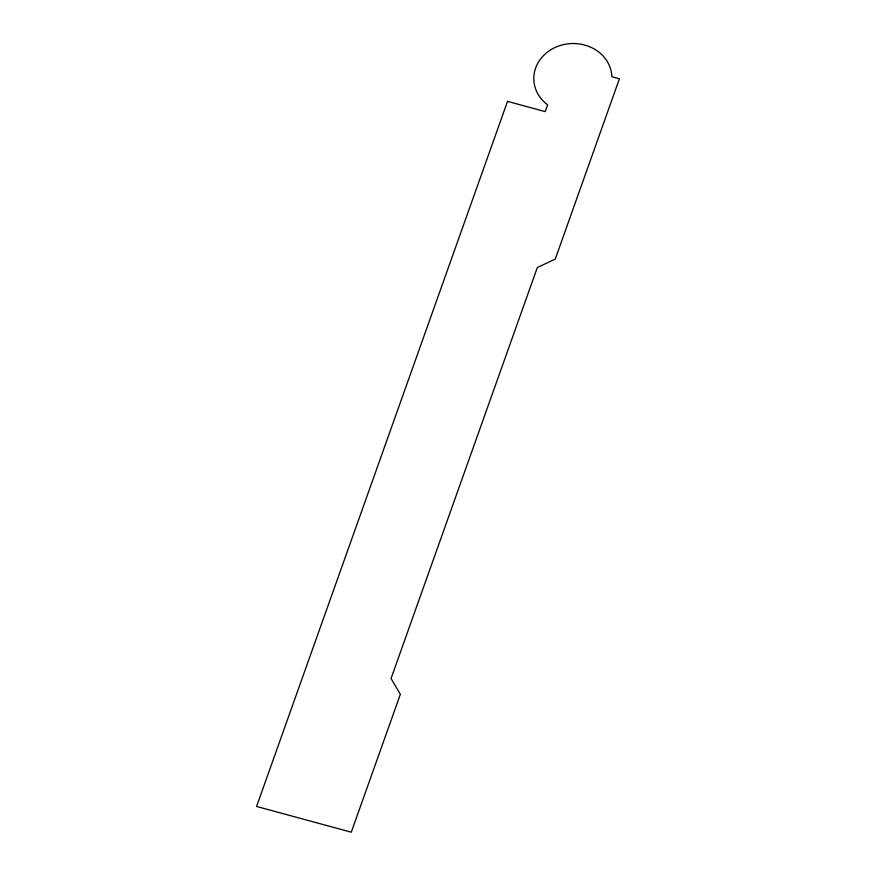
<?xml version="1.0" encoding="UTF-8"?>
<svg xmlns="http://www.w3.org/2000/svg" width="876" height="876" viewBox="0 0 876 876"><rect width="100%" height="100%" fill="white"/><g stroke="black" fill="none" stroke-linecap="round" stroke-linejoin="round"><path stroke-width="1.31" d="M507.522 101.375L256.58 806.457L351.276 832.2L400.354 694.307L391.057 678.495L537.327 267.519L555.242 259.11L619.42 78.785L611.875 76.738A39.059 34.646 -2.5 0 0 555.888 47.118A39.059 34.646 -2.5 0 0 547.599 104.835L545.179 111.613L507.522 101.375"/></g></svg>
